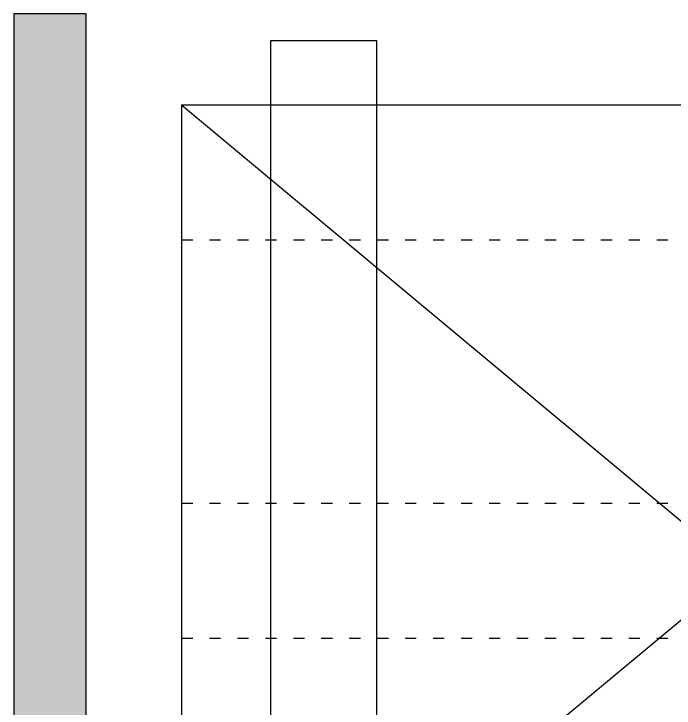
# Model space of a CAD drawing. Header units: millimetres. Extents: x 6622 to 532820, y 3370 to 359312.
# Drawn here: x 457270 to 457979, y 315476 to 316220 of the extents above; entities that cross this region are included whole.
import ezdxf

# ---------------------------------------------------------------- set-up
doc = ezdxf.new("R2010")
doc.units = ezdxf.units.MM
doc.linetypes.add('ACAD_ISO03W100', pattern=[30, 12, -18])

# ---------------------------------------------------------------- blocks, each defined once
blk = doc.blocks.new('A$C2A5E29B8')
at = {"color": 3}
for p, q in [((209.63, 5125.97), (95.35, 5125.97)), ((95.35, 5125.97), (95.35, 0)), ((209.63, 0), (209.63, 5125.97)), ((0, 5057.38), (1200, 4057.38)), ((1200, 5057.38), (0, 4057.38))]:
    blk.add_line(p, q, dxfattribs=at)
at = {"color": 5}
for p, q in [((0, 5057.38), (1200, 5057.38)), ((0, 5057.38), (1200, 4057.38)), ((1200, 5057.38), (0, 4057.38)), ((0, 5057.38), (0, 4057.38))]:
    blk.add_line(p, q, dxfattribs=at)
at = {"color": 5, "linetype": 'ACAD_ISO03W100'}
for p, q in [((0, 4912.28), (1200, 4912.28)), ((0, 4629.93), (1200, 4629.93)), ((0, 4484.83), (1200, 4484.83))]:
    blk.add_line(p, q, dxfattribs=at)

msp = doc.modelspace()

# ---------------------------------------------------------------- hatches: boundary and pattern name
h = msp.add_hatch()
h.set_pattern_fill('ANGLE', color=3, scale=5)
h.set_pattern_definition([(0, (0, 0), (0, 34.925), [25.4, -9.525]), (90, (0, 0), (-34.925, 2e-15), [25.4, -9.525])])
h.paths.add_polyline_path([(457347.529, 316220.48), (457270.086, 316220.48), (457270.086, 310970.961), (457347.529, 310970.961)])

# ---------------------------------------------------------------- linework, layer by layer
at = {"color": 3}
for p, q in [((457347.529, 316220.48), (457270.086, 316220.48)), ((457270.086, 316220.48), (457270.086, 310970.961)), ((457347.529, 310970.961), (457347.529, 316220.48))]:
    msp.add_line(p, q, dxfattribs=at)

# ---------------------------------------------------------------- block references
msp.add_blockref('A$C2A5E29B8', (457450, 311065.654), dxfattribs=at)

doc.saveas('drawing.dxf')
